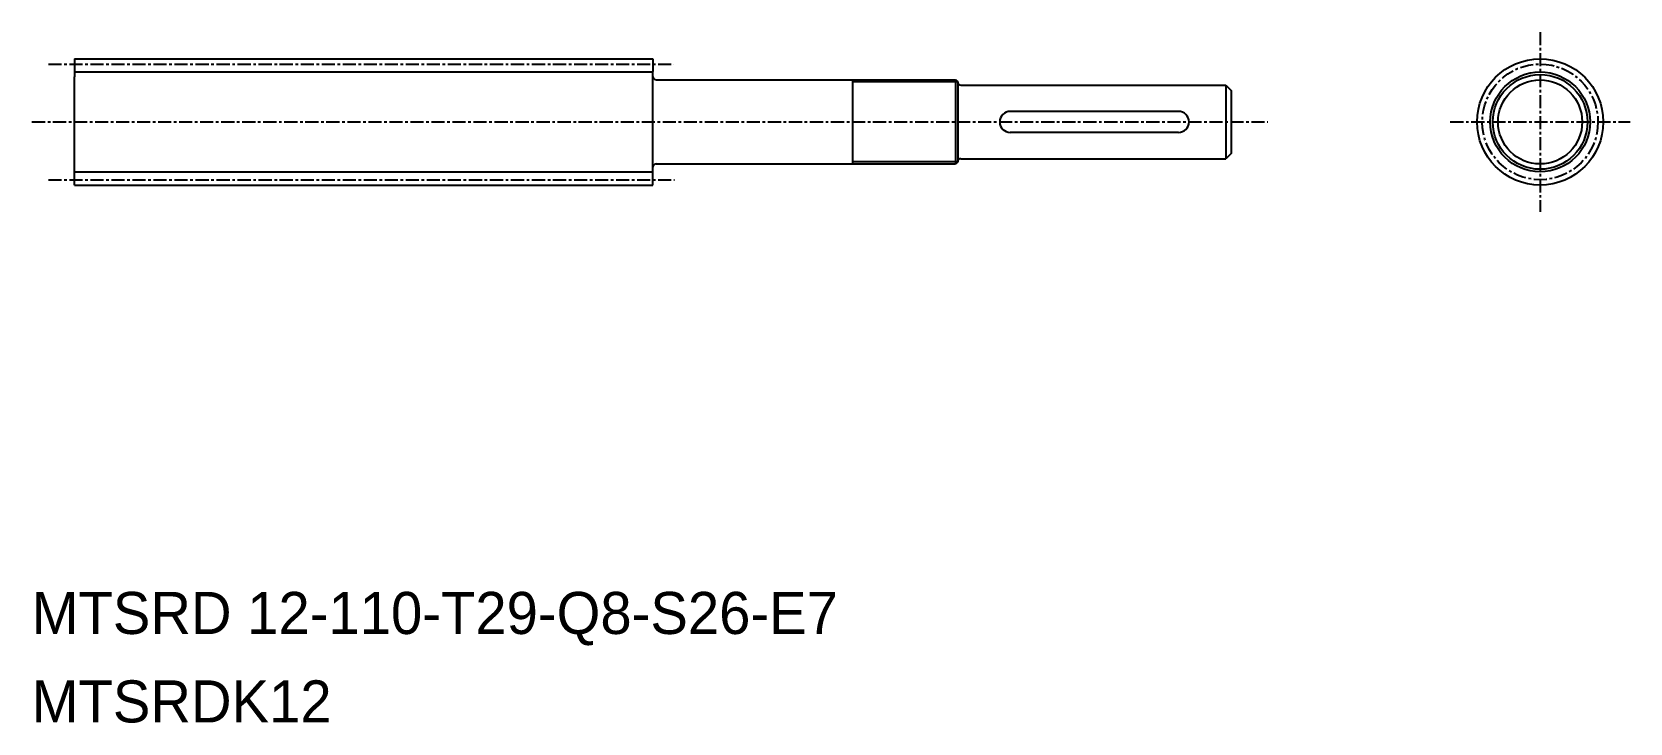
# Model space of a CAD drawing. Extents: x 79 to 231, y 49 to 115.
import ezdxf

# ---------------------------------------------------------------- set-up
doc = ezdxf.new("R2010")
doc.units = 0
doc.linetypes.add('CENTER', pattern=[2, 1.25, -0.25, 0.25, -0.25])
doc.layers.get('0').update_dxf_attribs({"linetype": 'CONTINUOUS'})
doc.layers.add('CENTER', color=1, linetype='CENTER')

msp = doc.modelspace()

# ---------------------------------------------------------------- linework, layer by layer
at = {"color": 7, "linetype": 'CONTINUOUS'}
for p, q in [((83.04, 112.52), (138.04, 112.52)), ((83.04, 112.52), (83.04, 110.82)), ((138.04, 112.52), (138.04, 111.32)), ((138.04, 101.72), (138.04, 111.32)), ((83.04, 102.22), (83.04, 110.82)), ((138.34, 110.52), (166.84, 110.52)), ((157.04, 110.52), (157.04, 102.52)), ((166.84, 110.52), (166.84, 102.52)), ((166.84, 110.52), (167.04, 110.32)), ((167.04, 110.32), (167.04, 110.32)), ((167.04, 110.32), (167.04, 102.72)), ((167.34, 110.02), (192.54, 110.02)), ((192.54, 110.02), (192.54, 103.02)), ((192.54, 110.02), (193.04, 109.52)), ((193.04, 109.52), (193.04, 103.52)), ((188.04, 107.52), (172.04, 107.52)), ((188.04, 105.52), (172.04, 105.52)), ((193.04, 103.52), (192.54, 103.02)), ((83.04, 100.52), (83.04, 102.22)), ((138.34, 102.52), (166.84, 102.52)), ((167.04, 102.72), (166.84, 102.52)), ((167.34, 103.02), (192.54, 103.02)), ((83.04, 100.52), (138.04, 100.52)), ((138.04, 100.52), (138.04, 101.72))]:
    msp.add_line(p, q, dxfattribs=at)
at = {"color": 3, "linetype": 'CONTINUOUS'}
for p, q in [((83.04, 111.27), (138.04, 111.27)), ((167.04, 110.32), (157.04, 110.32)), ((167.04, 102.72), (157.04, 102.72)), ((83.04, 101.77), (138.04, 101.77))]:
    msp.add_line(p, q, dxfattribs=at)
at = {"color": 7, "linetype": 'CONTINUOUS'}
for radius in [6, 4.5, 4]:
    msp.add_circle((222.44, 106.52), radius, dxfattribs=at)
at = {"color": 3, "linetype": 'CONTINUOUS'}
msp.add_circle((222.44, 106.52), 4.75, dxfattribs=at)
at = {"color": 7, "linetype": 'CONTINUOUS'}
for centre, radius, start, end in [((138.34, 110.82), 0.3, 180, 270), ((167.34, 110.32), 0.3, 180, 270), ((172.04, 106.52), 1, 90, 270), ((188.04, 106.52), 1, 270, 90), ((138.34, 102.22), 0.3, 90, 180), ((167.34, 102.72), 0.3, 90, 180)]:
    msp.add_arc(centre, radius, start, end, dxfattribs=at)
at = {"layer": 'CENTER', "color": 1, "linetype": 'CENTER'}
for p, q in [((222.44, 115.07), (222.44, 97.97)), ((80.54, 112.02), (140.05, 112.02)), ((78.98, 106.52), (196.54, 106.52)), ((213.89, 106.52), (230.99, 106.52)), ((80.54, 101.02), (140.11, 101.02))]:
    msp.add_line(p, q, dxfattribs=at)
msp.add_circle((222.44, 106.52), 5.5, dxfattribs=at)

# ---------------------------------------------------------------- texts
at = {"color": 7, "linetype": 'CONTINUOUS'}
for s, p in [('MTSRD 12-110-T29-Q8-S26-E7', (78.95, 57.83)), ('MTSRDK12', (78.95, 49.42))]:
    msp.add_text(s, height=4, dxfattribs=at).set_placement(p)

doc.saveas('drawing.dxf')
